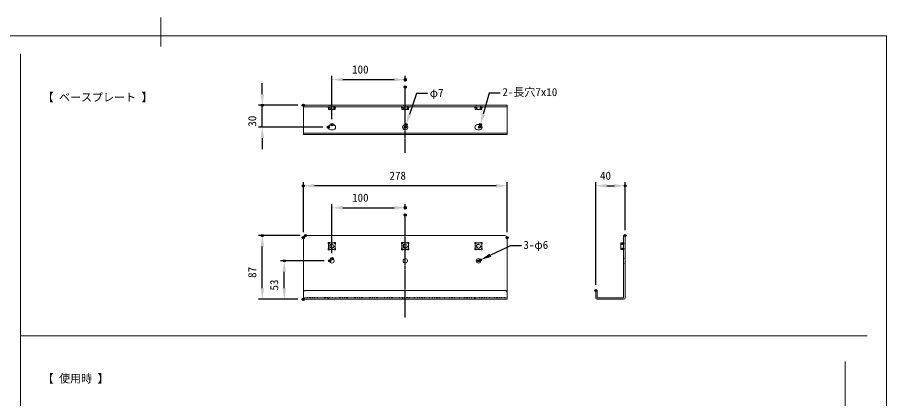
# Model space of a CAD drawing. Units: millimetres on the paper. Extents: x -203 to 203, y -143 to 143.
# Drawn here: x -39.2 to 198, y 38.9 to 143 of the extents above; entities that cross this region are included whole.
import ezdxf
from ezdxf.enums import TextEntityAlignment as Align

# ---------------------------------------------------------------- set-up
doc = ezdxf.new("R2010")
doc.units = ezdxf.units.MM
doc.header["$PDMODE"] = 32
doc.header["$PDSIZE"] = 0.6
doc.linetypes.add('USER1', pattern=[0.314961, 0.15748, -0.15748])
doc.linetypes.add('USER2', pattern=[0.629921, 0.393701, -0.07874, 0.07874, -0.07874])
for name, color, linetype, lineweight in [('0-1_DIMENSION_LINES$02_DIMENSI', 7, 'Continuous', 25), ('0-3_DIMENSION_LINES$03_LINES', 7, 'Continuous', 18), ('0-4_DIMENSION_LINES$04_SUB_LIN', 4, 'Continuous', 18), ('0-5_DIMENSION_LINES$05_HIDE_LI', 7, 'USER1', 25), ('0-6_DIMENSION_LINES$01_CENTER_', 7, 'USER2', 25), ('0-A_図面_FORMAT$01_WAKU$OUT_LINE', 6, 'Continuous', 18)]:
    doc.layers.add(name, color=color, linetype=linetype, lineweight=lineweight)
doc.layers.add('0-2_DEFPOINTS', color=7, linetype='Continuous')
doc.styles.add('ＭＳ ゴシック', font='')
doc.styles.get('ＭＳ ゴシック').set_extended_font_data('MS Gothic')

# ---------------------------------------------------------------- blocks, each defined once
blk = doc.blocks.new('D12')
at = {"layer": '0-1_DIMENSION_LINES$02_DIMENSI'}
for p, q in [((513.305, 527.4), (513.305, 551)), ((553.305, 548), (553.305, 551)), ((519.304, 549), (547.305, 549))]:
    blk.add_line(p, q, dxfattribs=at)
for points in [[(519.304, 550), (519.304, 548), (513.305, 549)], [(547.305, 548), (547.305, 550), (553.305, 549)]]:
    blk.add_solid(points, dxfattribs=at)
at = {"layer": '0-2_DEFPOINTS'}
for p in [(553.305, 549), (553.305, 545), (513.305, 524.4)]:
    blk.add_point(p, dxfattribs=at)
at = {"layer": '0-1_DIMENSION_LINES$02_DIMENSI', "style": 'ＭＳ ゴシック'}
blk.add_text('100', height=4.399, dxfattribs=at).set_placement((524.305, 551), align=Align.BOTTOM_LEFT)
blk = doc.blocks.new('D13')
at = {"layer": '0-1_DIMENSION_LINES$02_DIMENSI'}
for p, q in [((475.305, 541), (475.305, 546.999)), ((494.705, 535), (473.305, 535)), ((475.305, 523), (475.305, 535)), ((508.305, 523), (473.305, 523)), ((475.305, 517), (475.305, 511.001))]:
    blk.add_line(p, q, dxfattribs=at)
for points in [[(474.305, 541), (476.305, 541), (475.305, 535)], [(476.305, 517), (474.305, 517), (475.305, 523)]]:
    blk.add_solid(points, dxfattribs=at)
at = {"layer": '0-2_DEFPOINTS'}
for p in [(475.305, 535), (497.705, 535), (511.305, 523)]:
    blk.add_point(p, dxfattribs=at)
at = {"layer": '0-1_DIMENSION_LINES$02_DIMENSI', "style": 'ＭＳ ゴシック'}
blk.add_text('30', height=4.399, rotation=90, dxfattribs=at).set_placement((473.305, 523.286), align=Align.BOTTOM_LEFT)
blk = doc.blocks.new('D14')
at = {"layer": '0-1_DIMENSION_LINES$02_DIMENSI'}
for p, q in [((513.305, 454.2), (513.305, 481)), ((553.305, 478), (553.305, 481)), ((519.304, 479), (547.305, 479))]:
    blk.add_line(p, q, dxfattribs=at)
for points in [[(519.304, 480), (519.304, 478), (513.305, 479)], [(547.305, 478), (547.305, 480), (553.305, 479)]]:
    blk.add_solid(points, dxfattribs=at)
at = {"layer": '0-2_DEFPOINTS'}
for p in [(553.305, 479), (553.305, 475), (513.305, 451.2)]:
    blk.add_point(p, dxfattribs=at)
at = {"layer": '0-1_DIMENSION_LINES$02_DIMENSI', "style": 'ＭＳ ゴシック'}
blk.add_text('100', height=4.399, dxfattribs=at).set_placement((524.305, 481), align=Align.BOTTOM_LEFT)
blk = doc.blocks.new('D15')
at = {"layer": '0-1_DIMENSION_LINES$02_DIMENSI'}
for p, q in [((509.105, 450), (485.305, 450)), ((487.305, 435), (487.305, 444)), ((494.705, 429), (485.305, 429))]:
    blk.add_line(p, q, dxfattribs=at)
for points in [[(488.305, 444), (486.305, 444), (487.305, 450)], [(486.305, 435), (488.305, 435), (487.305, 429)]]:
    blk.add_solid(points, dxfattribs=at)
at = {"layer": '0-2_DEFPOINTS'}
for p in [(487.305, 450), (512.105, 450), (497.705, 429)]:
    blk.add_point(p, dxfattribs=at)
at = {"layer": '0-1_DIMENSION_LINES$02_DIMENSI', "style": 'ＭＳ ゴシック'}
blk.add_text('53', height=4.399, rotation=90, dxfattribs=at).set_placement((485.305, 433.786), align=Align.BOTTOM_LEFT)
blk = doc.blocks.new('D16')
at = {"layer": '0-1_DIMENSION_LINES$02_DIMENSI'}
for p, q in [((497.705, 465.6), (497.705, 493)), ((602.905, 491), (503.704, 491)), ((608.905, 465.6), (608.905, 493))]:
    blk.add_line(p, q, dxfattribs=at)
for points in [[(503.704, 492), (503.704, 490), (497.705, 491)], [(602.905, 490), (602.905, 492), (608.905, 491)]]:
    blk.add_solid(points, dxfattribs=at)
at = {"layer": '0-2_DEFPOINTS'}
for p in [(497.705, 491), (497.705, 462.6), (608.905, 462.6)]:
    blk.add_point(p, dxfattribs=at)
at = {"layer": '0-1_DIMENSION_LINES$02_DIMENSI', "style": 'ＭＳ ゴシック'}
blk.add_text('278', height=4.399, dxfattribs=at).set_placement((544.733, 493), align=Align.BOTTOM_LEFT)
blk = doc.blocks.new('D17')
at = {"layer": '0-1_DIMENSION_LINES$02_DIMENSI'}
for p, q in [((495.905, 463.8), (473.305, 463.8)), ((475.305, 435), (475.305, 457.8)), ((494.705, 429), (473.305, 429))]:
    blk.add_line(p, q, dxfattribs=at)
for points in [[(476.305, 457.8), (474.305, 457.8), (475.305, 463.8)], [(474.305, 435), (476.305, 435), (475.305, 429)]]:
    blk.add_solid(points, dxfattribs=at)
at = {"layer": '0-2_DEFPOINTS'}
for p in [(475.305, 463.8), (498.905, 463.8), (497.705, 429)]:
    blk.add_point(p, dxfattribs=at)
at = {"layer": '0-1_DIMENSION_LINES$02_DIMENSI', "style": 'ＭＳ ゴシック'}
blk.add_text('87', height=4.399, rotation=90, dxfattribs=at).set_placement((473.305, 440.686), align=Align.BOTTOM_LEFT)
blk = doc.blocks.new('D18')
at = {"layer": '0-1_DIMENSION_LINES$02_DIMENSI'}
for p, q in [((657.305, 436.8), (657.305, 493)), ((663.304, 491), (667.305, 491)), ((673.305, 466.8), (673.305, 493))]:
    blk.add_line(p, q, dxfattribs=at)
for points in [[(663.304, 492), (663.304, 490), (657.305, 491)], [(667.305, 490), (667.305, 492), (673.305, 491)]]:
    blk.add_solid(points, dxfattribs=at)
at = {"layer": '0-2_DEFPOINTS'}
for p in [(673.305, 491), (673.305, 463.8), (657.305, 433.8)]:
    blk.add_point(p, dxfattribs=at)
at = {"layer": '0-1_DIMENSION_LINES$02_DIMENSI', "style": 'ＭＳ ゴシック'}
blk.add_text('40', height=4.399, dxfattribs=at).set_placement((659.59, 493), align=Align.BOTTOM_LEFT)

msp = doc.modelspace()

# ---------------------------------------------------------------- linework, layer by layer
at = {"layer": '0-1_DIMENSION_LINES$02_DIMENSI'}
for points in [[(72.693, 122.211), (69.693, 122.211), (67.812, 116.513)], [(92.596, 122.332), (89.597, 122.332), (87.961, 116.56)], [(98.331, 80.602), (95.331, 80.602), (89.907, 78.038)]]:
    msp.add_lwpolyline(points, dxfattribs=at)
for p in [(66.872, 113.665), (87.143, 113.673), (66.652, 113), (86.952, 113), (86.652, 76.5), (87.195, 76.756)]:
    msp.add_point(p, dxfattribs=at)
for points in [[(67.337, 116.67), (68.287, 116.357), (66.872, 113.665)], [(87.48, 116.696), (88.442, 116.423), (87.143, 113.673)], [(89.693, 78.49), (90.12, 77.586), (87.195, 76.756)]]:
    msp.add_solid(points, dxfattribs=at)
at = {"layer": '0-3_DIMENSION_LINES$03_LINES'}
for p, q in [((-38.348, -109), (-38.348, 133)), ((38.852, 118.6), (38.852, 111.4)), ((93.852, 119), (39.452, 119)), ((39.452, 118.6), (93.852, 118.6)), ((45.652, 118.426), (45.652, 118.609)), ((45.669, 118.609), (45.955, 118.426)), ((45.955, 118.6), (45.955, 118.426)), ((47.249, 118.6), (47.249, 118.287)), ((47.349, 118.426), (47.635, 118.609)), ((47.349, 118.426), (47.349, 118.6)), ((47.652, 118.609), (47.652, 118.426)), ((65.652, 118.426), (65.652, 118.609)), ((65.669, 118.609), (65.955, 118.426)), ((65.955, 118.6), (65.955, 118.426)), ((67.249, 118.6), (67.249, 118.287)), ((67.349, 118.426), (67.635, 118.609)), ((67.349, 118.426), (67.349, 118.6)), ((67.652, 118.609), (67.652, 118.426)), ((85.652, 118.426), (85.652, 118.609)), ((85.669, 118.609), (85.955, 118.426)), ((85.955, 118.6), (85.955, 118.426)), ((87.249, 118.6), (87.249, 118.287)), ((87.349, 118.426), (87.635, 118.609)), ((87.349, 118.426), (87.349, 118.6)), ((87.652, 118.609), (87.652, 118.426)), ((94.452, 111.4), (94.452, 118.6)), ((45.652, 118.426), (45.752, 118.287)), ((46.055, 118.287), (45.752, 118.287)), ((45.752, 118.287), (45.752, 117.8)), ((46.055, 117.8), (45.752, 117.8)), ((46.055, 118.287), (45.955, 118.426)), ((47.249, 117.8), (46.055, 117.8)), ((47.349, 118.426), (47.249, 118.287)), ((47.249, 118.287), (47.249, 117.8)), ((47.249, 118.287), (47.552, 118.287)), ((47.552, 117.8), (47.249, 117.8)), ((47.552, 118.287), (47.652, 118.426)), ((47.552, 117.8), (47.552, 118.287)), ((65.652, 118.426), (65.752, 118.287)), ((66.055, 118.287), (65.752, 118.287)), ((65.752, 118.287), (65.752, 117.8)), ((66.055, 117.8), (65.752, 117.8)), ((66.055, 118.287), (65.955, 118.426)), ((67.249, 117.8), (66.055, 117.8)), ((67.349, 118.426), (67.249, 118.287)), ((67.249, 118.287), (67.249, 117.8)), ((67.249, 118.287), (67.552, 118.287)), ((67.552, 117.8), (67.249, 117.8)), ((67.552, 118.287), (67.652, 118.426)), ((67.552, 117.8), (67.552, 118.287)), ((85.652, 118.426), (85.752, 118.287)), ((86.055, 118.287), (85.752, 118.287)), ((85.752, 118.287), (85.752, 117.8)), ((86.055, 117.8), (85.752, 117.8)), ((86.055, 118.287), (85.955, 118.426)), ((87.249, 117.8), (86.055, 117.8)), ((87.349, 118.426), (87.249, 118.287)), ((87.249, 118.287), (87.249, 117.8)), ((87.249, 118.287), (87.552, 118.287)), ((87.552, 117.8), (87.249, 117.8)), ((87.552, 118.287), (87.652, 118.426)), ((87.552, 117.8), (87.552, 118.287)), ((46.952, 113.7), (46.352, 113.7)), ((46.352, 112.3), (46.952, 112.3)), ((86.952, 113.7), (86.352, 113.7)), ((86.352, 112.3), (86.952, 112.3)), ((38.852, 111.4), (39.452, 111.4)), ((38.852, 111), (38.852, 111.4)), ((39.452, 111), (38.852, 111)), ((93.852, 111.4), (39.452, 111.4)), ((39.452, 111), (93.852, 111)), ((93.852, 111.4), (94.452, 111.4)), ((94.452, 111), (93.852, 111)), ((94.452, 111.4), (94.452, 111)), ((39.452, 83.4), (93.852, 83.4)), ((126.652, 83.4), (126.652, 82.8)), ((38.852, 82.8), (38.852, 67.8)), ((45.652, 81.197), (45.652, 81.483)), ((45.669, 81.5), (45.955, 81.5)), ((46.055, 81.4), (45.955, 81.5)), ((47.249, 81.4), (46.055, 81.4)), ((47.349, 81.5), (47.249, 81.4)), ((47.349, 81.5), (47.635, 81.5)), ((47.552, 81.097), (47.652, 81.197)), ((47.552, 79.903), (47.552, 81.097)), ((47.652, 81.483), (47.652, 81.197)), ((65.652, 81.197), (65.652, 81.483)), ((65.652, 81.197), (65.752, 81.097)), ((65.669, 81.5), (65.955, 81.5)), ((65.752, 81.097), (65.752, 79.903)), ((66.055, 81.4), (65.955, 81.5)), ((67.249, 81.4), (66.055, 81.4)), ((67.349, 81.5), (67.249, 81.4)), ((67.349, 81.5), (67.635, 81.5)), ((67.552, 81.097), (67.652, 81.197)), ((67.552, 79.903), (67.552, 81.097)), ((67.652, 81.483), (67.652, 81.197)), ((85.652, 81.197), (85.652, 81.483)), ((85.652, 81.197), (85.752, 81.097)), ((85.669, 81.5), (85.955, 81.5)), ((85.752, 81.097), (85.752, 79.903)), ((86.055, 81.4), (85.955, 81.5)), ((87.249, 81.4), (86.055, 81.4)), ((87.349, 81.5), (87.249, 81.4)), ((87.349, 81.5), (87.635, 81.5)), ((87.552, 81.097), (87.652, 81.197)), ((87.552, 79.903), (87.552, 81.097)), ((87.652, 81.483), (87.652, 81.197)), ((94.452, 82.8), (94.452, 67.8)), ((125.452, 81.097), (125.452, 81.4)), ((125.939, 81.4), (125.452, 81.4)), ((125.452, 79.903), (125.452, 81.097)), ((125.452, 81.097), (125.939, 81.097)), ((126.078, 81.5), (125.939, 81.4)), ((125.939, 81.097), (126.252, 81.097)), ((126.078, 81.5), (126.262, 81.5)), ((126.262, 81.483), (126.078, 81.197)), ((126.252, 81.197), (126.078, 81.197)), ((126.252, 82.8), (126.252, 66.4)), ((126.652, 82.8), (126.652, 66.4)), ((45.752, 79.903), (45.652, 79.803)), ((45.652, 79.517), (45.652, 79.803)), ((45.955, 79.5), (45.669, 79.5)), ((45.955, 79.5), (46.055, 79.6)), ((46.055, 79.6), (47.249, 79.6)), ((47.249, 79.6), (47.349, 79.5)), ((47.635, 79.5), (47.349, 79.5)), ((47.652, 79.803), (47.552, 79.903)), ((47.652, 79.803), (47.652, 79.517)), ((65.752, 79.903), (65.652, 79.803)), ((65.652, 79.517), (65.652, 79.803)), ((65.955, 79.5), (65.669, 79.5)), ((65.955, 79.5), (66.055, 79.6)), ((66.055, 79.6), (67.249, 79.6)), ((67.249, 79.6), (67.349, 79.5)), ((67.635, 79.5), (67.349, 79.5)), ((67.652, 79.803), (67.552, 79.903)), ((67.652, 79.803), (67.652, 79.517)), ((85.752, 79.903), (85.652, 79.803)), ((85.652, 79.517), (85.652, 79.803)), ((85.955, 79.5), (85.669, 79.5)), ((85.955, 79.5), (86.055, 79.6)), ((86.055, 79.6), (87.249, 79.6)), ((87.249, 79.6), (87.349, 79.5)), ((87.635, 79.5), (87.349, 79.5)), ((87.652, 79.803), (87.552, 79.903)), ((87.652, 79.803), (87.652, 79.517)), ((125.452, 79.6), (125.452, 79.903)), ((125.939, 79.903), (125.452, 79.903)), ((125.452, 79.6), (125.939, 79.6)), ((126.078, 79.803), (125.939, 79.903)), ((126.252, 79.903), (125.939, 79.903)), ((126.078, 79.803), (126.252, 79.803)), ((126.078, 79.803), (126.262, 79.517)), ((126.262, 79.5), (126.078, 79.5)), ((38.852, 67.8), (38.852, 66.4)), ((39.452, 68.4), (93.852, 68.4)), ((94.452, 67.8), (94.452, 66.4)), ((118.652, 67.8), (118.652, 68.4)), ((118.652, 68.4), (119.052, 68.4)), ((118.652, 67.8), (118.652, 66.4)), ((119.052, 68.4), (119.052, 67.8)), ((119.052, 67.8), (119.052, 66.4)), ((38.852, 66), (38.852, 66.4)), ((94.452, 66), (38.852, 66)), ((94.452, 66.4), (94.452, 66)), ((119.052, 66.4), (126.252, 66.4)), ((119.052, 66), (126.252, 66)), ((-38.348, 56), (192.652, 56)), ((186.652, -57), (186.652, 49))]:
    msp.add_line(p, q, dxfattribs=at)
for points in [[(39.452, 118.6), (38.852, 118.6), (38.852, 119), (39.452, 119)], [(46.055, 117.8), (46.055, 118.287), (46.055, 118.6)], [(66.055, 117.8), (66.055, 118.287), (66.055, 118.6)], [(86.055, 117.8), (86.055, 118.287), (86.055, 118.6)], [(93.852, 119), (94.452, 119), (94.452, 118.6), (93.852, 118.6)], [(126.252, 82.8), (126.252, 83.4), (126.652, 83.4)], [(45.652, 81.197), (45.752, 81.097), (45.752, 79.903)], [(125.939, 81.4), (125.939, 81.097), (126.078, 81.197)], [(125.939, 79.903), (125.939, 79.6), (126.078, 79.5)]]:
    msp.add_lwpolyline(points, dxfattribs=at)
for centre, radius in [((66.652, 113), 0.7), ((46.652, 80.5), 0.5), ((66.652, 80.5), 0.5), ((86.652, 80.5), 0.5), ((46.652, 76.5), 0.6), ((66.652, 76.5), 0.6), ((86.652, 76.5), 0.6)]:
    msp.add_circle(centre, radius, dxfattribs=at)
for centre, radius, start, end in [((46.352, 113), 0.7, 90, 270), ((46.952, 113), 0.7, 270, 90), ((86.352, 113), 0.7, 90, 270), ((86.952, 113), 0.7, 270, 90), ((39.452, 82.8), 0.6, 90, 180), ((93.852, 82.8), 0.6, 0, 90), ((46.652, 80.5), 1.402, 134.50618, 135.49382), ((46.652, 80.5), 1.08, 123.55731, 146.44269), ((46.652, 80.5), 1.08, 33.55731, 56.44269), ((46.652, 80.5), 1.402, 44.50618, 45.49382), ((66.652, 80.5), 1.402, 134.50618, 135.49382), ((66.652, 80.5), 1.08, 123.55731, 146.44269), ((66.652, 80.5), 1.08, 33.55731, 56.44269), ((66.652, 80.5), 1.402, 44.50618, 45.49382), ((86.652, 80.5), 1.402, 134.50618, 135.49382), ((86.652, 80.5), 1.08, 123.55731, 146.44269), ((86.652, 80.5), 1.08, 33.55731, 56.44269), ((86.652, 80.5), 1.402, 44.50618, 45.49382), ((46.652, 80.5), 1.402, 224.50618, 225.49382), ((46.652, 80.5), 1.08, 213.55731, 236.44269), ((46.652, 80.5), 1.08, 303.55731, 326.44269), ((46.652, 80.5), 1.402, 314.50618, 315.49382), ((66.652, 80.5), 1.402, 224.50618, 225.49382), ((66.652, 80.5), 1.08, 213.55731, 236.44269), ((66.652, 80.5), 1.08, 303.55731, 326.44269), ((66.652, 80.5), 1.402, 314.50618, 315.49382), ((86.652, 80.5), 1.402, 224.50618, 225.49382), ((86.652, 80.5), 1.08, 213.55731, 236.44269), ((86.652, 80.5), 1.08, 303.55731, 326.44269), ((86.652, 80.5), 1.402, 314.50618, 315.49382), ((39.452, 67.8), 0.6, 90, 180), ((93.852, 67.8), 0.6, 0, 90), ((119.052, 66.4), 0.4, 180, 270), ((126.252, 66.4), 0.4, 270, 0)]:
    msp.add_arc(centre, radius, start, end, dxfattribs=at)
at = {"layer": '0-4_DIMENSION_LINES$04_SUB_LIN'}
for centre in [(46.652, 80.5), (66.652, 80.5), (86.652, 80.5)]:
    msp.add_arc(centre, 0.6, 90, 0, dxfattribs=at)
at = {"layer": '0-5_DIMENSION_LINES$05_HIDE_LI'}
for p, q in [((46.052, 119), (46.052, 118.6)), ((46.152, 118.6), (46.152, 117.8)), ((47.152, 117.8), (47.152, 118.6)), ((47.252, 118.6), (47.252, 119)), ((66.052, 119), (66.052, 118.6)), ((66.152, 118.6), (66.152, 117.8)), ((67.152, 117.8), (67.152, 118.6)), ((67.252, 118.6), (67.252, 119)), ((86.052, 119), (86.052, 118.6)), ((86.152, 118.6), (86.152, 117.8)), ((87.152, 117.8), (87.152, 118.6)), ((87.252, 118.6), (87.252, 119)), ((126.252, 81), (125.452, 81)), ((126.652, 81.1), (126.252, 81.1)), ((125.452, 80), (126.252, 80)), ((126.252, 79.9), (126.652, 79.9)), ((126.652, 77.1), (126.252, 77.1)), ((126.252, 75.9), (126.652, 75.9)), ((94.452, 66.4), (38.852, 66.4)), ((45.652, 66.4), (45.652, 66)), ((47.652, 66), (47.652, 66.4)), ((65.952, 66.4), (65.952, 66)), ((67.352, 66), (67.352, 66.4)), ((85.652, 66.4), (85.652, 66)), ((87.652, 66), (87.652, 66.4)), ((119.952, 66), (119.952, 66.4)), ((121.352, 66), (121.352, 66.4))]:
    msp.add_line(p, q, dxfattribs=at)
at = {"layer": '0-6_DIMENSION_LINES$01_CENTER_'}
for p, q in [((66.652, 106), (66.652, 124)), ((66.652, 61), (66.652, 89))]:
    msp.add_line(p, q, dxfattribs=at)
at = {"layer": '0-A_図面_FORMAT$01_WAKU$OUT_LINE'}
for p, q in [((0, 135), (0, 143)), ((198, 138), (-198, 138)), ((198, -138), (198, 138))]:
    msp.add_line(p, q, dxfattribs=at)

# ---------------------------------------------------------------- block references
at = {"layer": '0-1_DIMENSION_LINES$02_DIMENSI', "xscale": 0.5, "yscale": 0.5}
for name in ['D12', 'D13', 'D16', 'D18', 'D14', 'D17', 'D15']:
    msp.add_blockref(name, (-210, -148.5), dxfattribs=at)

# ---------------------------------------------------------------- texts
at = {"layer": '0-1_DIMENSION_LINES$02_DIMENSI', "style": 'ＭＳ ゴシック'}
for s, p in [('φ7', (73.349, 120.608)), ('2-長穴7x10', (93.168, 120.832)), ('【 ベースプレート 】', (-32.297, 119.398)), ('3-φ6', (98.902, 79.102)), ('【 使用時 】', (-32.297, 42.572))]:
    msp.add_text(s, height=2.199, dxfattribs=at).set_placement(p, align=Align.BOTTOM_LEFT)

doc.saveas('drawing.dxf')
